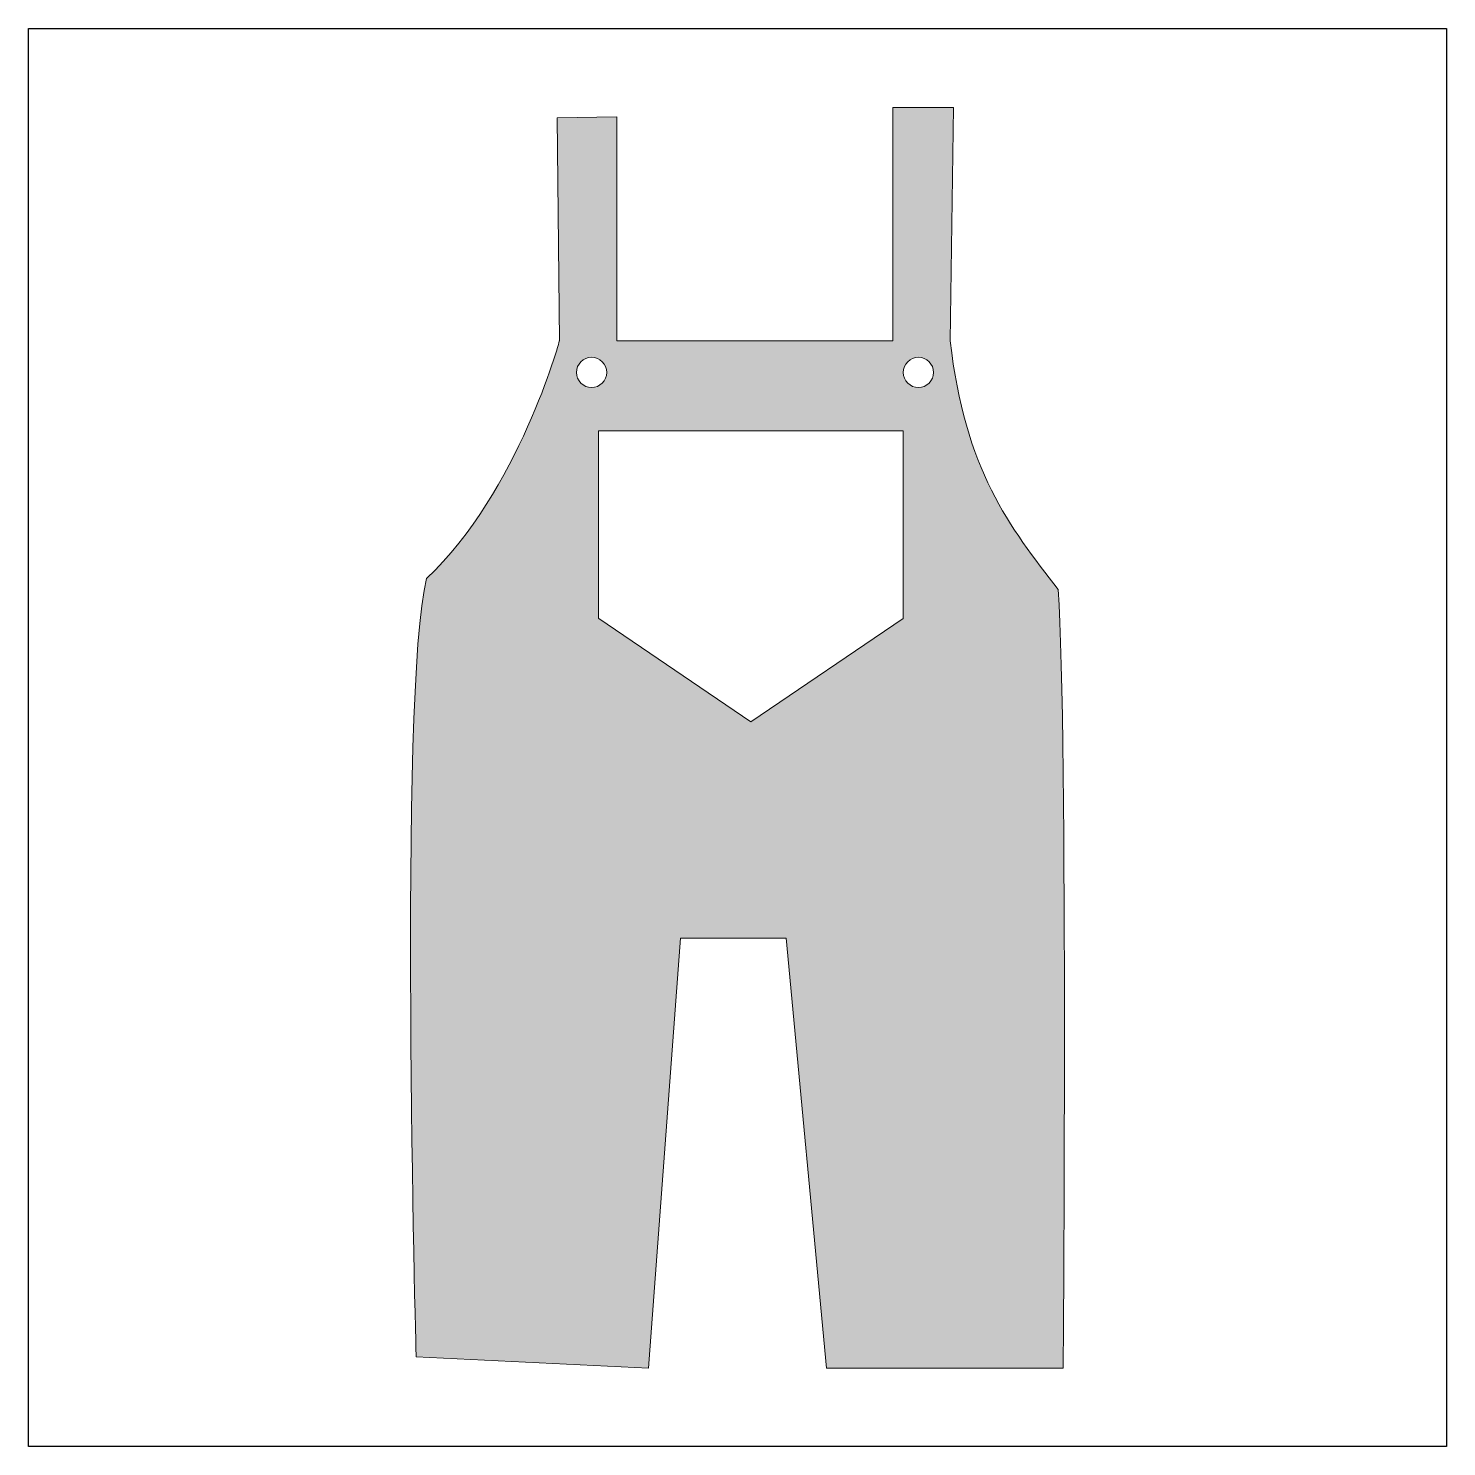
# Model space of a CAD drawing. Header units: inches. Extents: x 0 to 114, y 0 to 114.
import ezdxf

# ---------------------------------------------------------------- set-up
doc = ezdxf.new("R2010")
doc.units = ezdxf.units.IN
doc.header["$MEASUREMENT"] = 0
doc.layers.add('Image Background', color=7, linetype='Continuous')
doc.layers.add('Layer 1', color=7, linetype='Continuous')
picture_1 = doc.add_image_def('image1.png', size_in_pixel=(1350, 1350))

msp = doc.modelspace()

# ---------------------------------------------------------------- hatches: boundary and pattern name
at = {"layer": 'Layer 1', "true_color": 0xf9d340}
h = msp.add_hatch(color=53, dxfattribs=at)
h.dxf.hatch_style = 2
edge = h.paths.add_edge_path()
edge.add_spline(control_points=[(74.3, 89.12), (74.3, 89.12), (74.56, 107.93), (74.56, 107.93), (74.56, 107.93), (69.68, 107.93), (69.68, 107.93), (69.68, 107.93), (69.68, 89.12), (69.68, 89.12), (69.68, 89.12), (47.42, 89.12), (47.42, 89.12), (47.42, 89.12), (47.42, 107.16), (47.42, 107.16), (47.42, 107.16), (42.63, 107.1), (42.63, 107.1), (42.63, 107.1), (42.8, 89.12), (42.8, 89.12), (42.8, 89.12), (39.53, 76.99), (32.09, 69.97), (29.81, 60.91), (31.25, 7.25), (31.25, 7.25), (31.25, 7.25), (49.98, 6.33), (49.98, 6.33), (49.98, 6.33), (52.56, 40.97), (52.56, 40.97), (52.56, 40.97), (61.06, 40.97), (61.06, 40.97), (61.06, 40.97), (64.33, 6.33), (64.33, 6.33), (64.33, 6.33), (83.4, 6.33), (83.4, 6.33), (83.4, 6.33), (83.79, 57.29), (83, 69.07), (79.08, 74.12), (75.45, 78.73), (74.3, 89.12)], knot_values=[0, 0, 0, 0, 1, 1, 1, 2, 2, 2, 3, 3, 3, 4, 4, 4, 5, 5, 5, 6, 6, 6, 7, 7, 7, 8, 8, 8, 9, 9, 9, 10, 10, 10, 11, 11, 11, 12, 12, 12, 13, 13, 13, 14, 14, 14, 15, 15, 15, 16, 16, 16, 16], degree=3, periodic=1)
edge = h.paths.add_edge_path()
edge.add_spline(control_points=[(45.39, 87.79), (46.05, 87.79), (46.61, 87.24), (46.61, 86.57), (46.61, 85.91), (46.05, 85.35), (45.39, 85.35), (44.72, 85.35), (44.17, 85.91), (44.17, 86.57), (44.17, 87.24), (44.72, 87.79), (45.39, 87.79)], knot_values=[0, 0, 0, 0, 1, 1, 1, 2, 2, 2, 3, 3, 3, 4, 4, 4, 4], degree=3, periodic=1)
h.paths.add_polyline_path([(70.5, 66.73), (58.23, 58.41), (45.97, 66.73), (45.96, 66.73), (45.96, 81.86), (70.51, 81.86), (70.51, 66.73)])
edge = h.paths.add_edge_path()
edge.add_spline(control_points=[(70.51, 86.57), (70.51, 87.24), (71.07, 87.79), (71.73, 87.79), (72.39, 87.79), (72.95, 87.24), (72.95, 86.57), (72.95, 85.91), (72.39, 85.35), (71.73, 85.35), (71.07, 85.35), (70.51, 85.91), (70.51, 86.57)], knot_values=[0, 0, 0, 0, 1, 1, 1, 2, 2, 2, 3, 3, 3, 4, 4, 4, 4], degree=3, periodic=1)

# ---------------------------------------------------------------- linework, layer by layer
at = {"layer": 'Layer 1', "lineweight": 0}
msp.add_lwpolyline([(70.5, 66.73), (58.23, 58.41), (45.97, 66.73), (45.96, 66.73), (45.96, 81.86), (70.51, 81.86), (70.51, 66.73), (70.5, 66.73)], dxfattribs=at)
for points, knots in [([(74.3, 89.12), (74.3, 89.12), (74.56, 107.93), (74.56, 107.93), (74.56, 107.93), (69.68, 107.93), (69.68, 107.93), (69.68, 107.93), (69.68, 89.12), (69.68, 89.12), (69.68, 89.12), (47.42, 89.12), (47.42, 89.12), (47.42, 89.12), (47.42, 107.16), (47.42, 107.16), (47.42, 107.16), (42.63, 107.1), (42.63, 107.1), (42.63, 107.1), (42.8, 89.12), (42.8, 89.12), (42.8, 89.12), (39.53, 76.99), (32.09, 69.97), (29.81, 60.91), (31.25, 7.25), (31.25, 7.25), (31.25, 7.25), (49.98, 6.33), (49.98, 6.33), (49.98, 6.33), (52.56, 40.97), (52.56, 40.97), (52.56, 40.97), (61.06, 40.97), (61.06, 40.97), (61.06, 40.97), (64.33, 6.33), (64.33, 6.33), (64.33, 6.33), (83.4, 6.33), (83.4, 6.33), (83.4, 6.33), (83.79, 57.29), (83, 69.07), (79.08, 74.12), (75.45, 78.73), (74.3, 89.12)], [0, 0, 0, 0, 1, 1, 1, 2, 2, 2, 3, 3, 3, 4, 4, 4, 5, 5, 5, 6, 6, 6, 7, 7, 7, 8, 8, 8, 9, 9, 9, 10, 10, 10, 11, 11, 11, 12, 12, 12, 13, 13, 13, 14, 14, 14, 15, 15, 15, 16, 16, 16, 16]), ([(45.39, 87.79), (46.05, 87.79), (46.61, 87.24), (46.61, 86.57), (46.61, 85.91), (46.05, 85.35), (45.39, 85.35), (44.72, 85.35), (44.17, 85.91), (44.17, 86.57), (44.17, 87.24), (44.72, 87.79), (45.39, 87.79)], [0, 0, 0, 0, 1, 1, 1, 2, 2, 2, 3, 3, 3, 4, 4, 4, 4]), ([(70.51, 86.57), (70.51, 87.24), (71.07, 87.79), (71.73, 87.79), (72.39, 87.79), (72.95, 87.24), (72.95, 86.57), (72.95, 85.91), (72.39, 85.35), (71.73, 85.35), (71.07, 85.35), (70.51, 85.91), (70.51, 86.57)], [0, 0, 0, 0, 1, 1, 1, 2, 2, 2, 3, 3, 3, 4, 4, 4, 4])]:
    msp.add_open_spline(points, degree=3, knots=knots, dxfattribs=at)

# ---------------------------------------------------------------- pictures from other files: only their frames are drawn
at = {"layer": 'Image Background'}
image = msp.add_image(picture_1, insert=(0, 0), size_in_units=(114.3, 114.3), dxfattribs=at)

doc.saveas('drawing.dxf')
